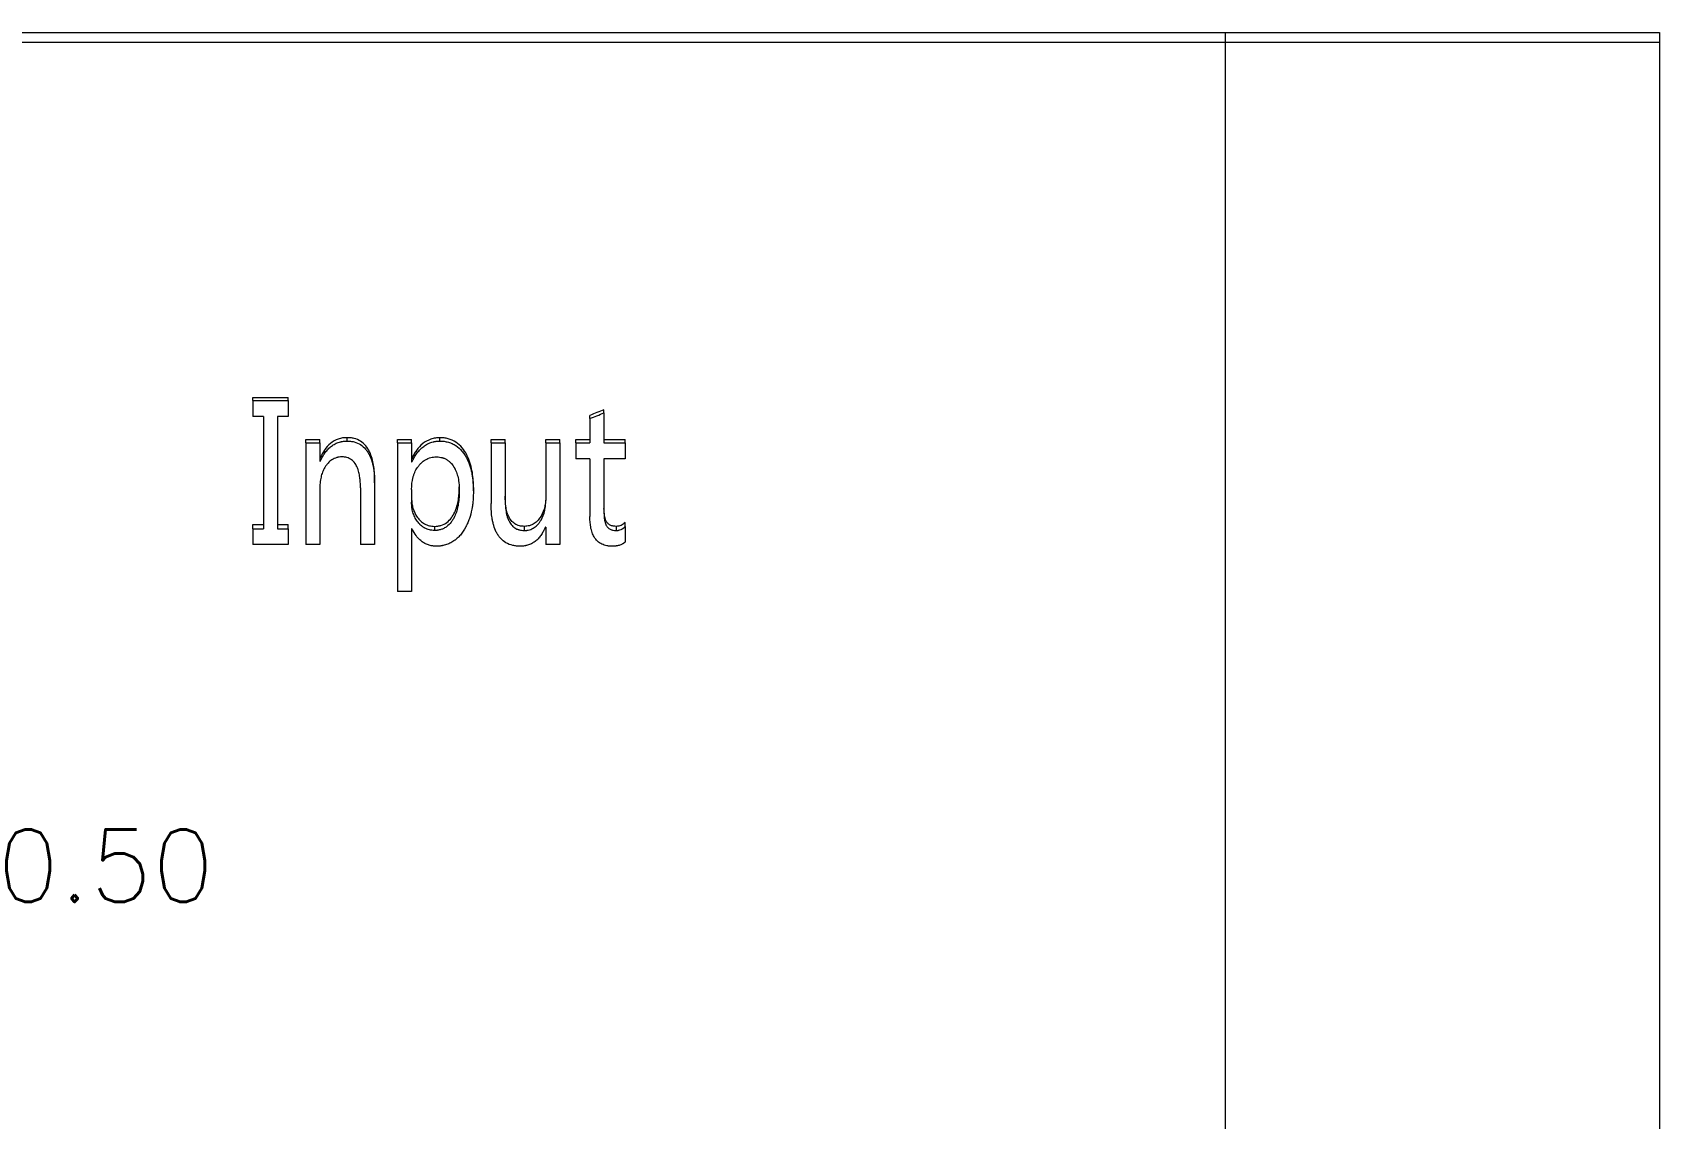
# Model space of a CAD drawing. Header units: inches. Extents: x 1531 to 2581, y 452 to 704.
# Drawn here: x 1697.32 to 1719.81, y 583.52 to 598.52 of the extents above; entities that cross this region are included whole.
import ezdxf

# ---------------------------------------------------------------- set-up
doc = ezdxf.new("R2010")
doc.units = ezdxf.units.IN
doc.header["$LTSCALE"] = 15
doc.styles.get("Standard").update_dxf_attribs({"font": 'txt', "bigfont": 'gbcbig.shx'})
doc.dimstyles.new('1.5', dxfattribs={"dimtxt": 1, "dimasz": 0.3, "dimexe": 0.18, "dimexo": 0.0625, "dimgap": 0.09, "dimtad": 0, "dimtih": 1, "dimtoh": 1, "dimzin": 0, "dimdsep": 46, "dimtxsty": 'Standard', "dimcen": 0, "dimadec": 0, "dimazin": 2, "dimtfac": 1, "dimtofl": 0, "dimtmove": 0, "dimatfit": 3, "dimfxl": 1, "dimtolj": 1, "dimtzin": 0, "dimarcsym": 0})

# ---------------------------------------------------------------- blocks, each defined once
blk = doc.blocks.new('*D217')
at = {"color": 0, "lineweight": -2}
for p, q in [((1695.81, 586.523), (1695.81, 587.192)), ((1696.31, 586.523), (1696.31, 587.192)), ((1695.51, 587.012), (1695.21, 587.012)), ((1696.61, 587.012), (1696.91, 587.012))]:
    blk.add_line(p, q, dxfattribs=at)
at = {"color": 0}
for points in [[(1695.51, 587.062), (1695.51, 586.962), (1695.81, 587.012)], [(1696.61, 587.062), (1696.61, 586.962), (1696.31, 587.012)]]:
    blk.add_solid(points, dxfattribs=at)
at = {"layer": 'Defpoints', "color": 0}
for p in [(1696.31, 587.012), (1695.81, 586.46), (1696.31, 586.46)]:
    blk.add_point(p, dxfattribs=at)
at = {"color": 0, "insert": (1698.333, 587.012), "char_height": 1, "attachment_point": 5}
blk.add_mtext('\\A1;0.50', dxfattribs=at)

msp = doc.modelspace()

# ---------------------------------------------------------------- linework, layer by layer
at = {"color": 7, "linetype": 'Continuous', "lineweight": 15}
for p, q in [((1678.31, 598.52), (1713.81, 598.52)), ((1713.81, 598.388), (1713.81, 598.52)), ((1713.81, 598.52), (1719.81, 598.52)), ((1719.81, 598.52), (1719.81, 598.388)), ((1678.31, 598.388), (1713.81, 598.388)), ((1713.81, 570.642), (1713.81, 598.388)), ((1713.81, 598.388), (1719.81, 598.388)), ((1719.81, 598.388), (1719.81, 578.388)), ((1700.368, 593.479), (1700.855, 593.479)), ((1700.368, 593.437), (1700.368, 593.479)), ((1700.855, 593.437), (1700.855, 593.479)), ((1700.368, 593.437), (1700.855, 593.437)), ((1700.368, 593.437), (1700.368, 593.218)), ((1700.514, 593.218), (1700.368, 593.218)), ((1700.514, 593.218), (1700.514, 591.666)), ((1700.855, 593.218), (1700.709, 593.218)), ((1700.709, 593.218), (1700.709, 591.666)), ((1700.855, 593.437), (1700.855, 593.218)), ((1705.026, 593.188), (1705.026, 593.232)), ((1705.221, 593.266), (1705.221, 593.31)), ((1705.221, 593.266), (1705.221, 592.853)), ((1705.026, 593.188), (1705.026, 592.853)), ((1701.099, 592.9), (1701.294, 592.9)), ((1701.099, 592.853), (1701.099, 592.9)), ((1701.099, 592.853), (1701.099, 591.449)), ((1701.099, 592.853), (1701.294, 592.853)), ((1701.294, 592.853), (1701.294, 592.9)), ((1701.294, 592.853), (1701.294, 592.598)), ((1701.67, 592.877), (1701.67, 592.924)), ((1702.368, 592.9), (1702.563, 592.9)), ((1702.368, 592.853), (1702.368, 592.9)), ((1702.368, 592.853), (1702.368, 590.799)), ((1702.368, 592.853), (1702.563, 592.853)), ((1702.563, 592.853), (1702.563, 592.9)), ((1702.563, 592.853), (1702.563, 592.588)), ((1702.954, 592.877), (1702.954, 592.924)), ((1703.66, 592.9), (1703.855, 592.9)), ((1703.66, 592.853), (1703.66, 592.9)), ((1703.66, 592.853), (1703.855, 592.853)), ((1703.66, 592.853), (1703.66, 592.016)), ((1703.855, 592.853), (1703.855, 592.9)), ((1703.855, 592.853), (1703.855, 592.062)), ((1704.416, 592.9), (1704.611, 592.9)), ((1704.416, 592.853), (1704.416, 592.9)), ((1704.416, 592.853), (1704.611, 592.853)), ((1704.416, 592.853), (1704.416, 592.057)), ((1704.611, 592.853), (1704.611, 592.9)), ((1704.611, 592.853), (1704.611, 591.449)), ((1704.831, 592.9), (1705.026, 592.9)), ((1704.831, 592.853), (1704.831, 592.9)), ((1704.831, 592.853), (1704.831, 592.634)), ((1704.831, 592.853), (1705.026, 592.853)), ((1705.221, 592.9), (1705.514, 592.9)), ((1705.221, 592.853), (1705.514, 592.853)), ((1705.514, 592.853), (1705.514, 592.9)), ((1705.514, 592.853), (1705.514, 592.634)), ((1701.294, 592.648), (1701.299, 592.648)), ((1701.294, 592.598), (1701.299, 592.598)), ((1701.299, 592.598), (1701.299, 592.648)), ((1702.563, 592.637), (1702.567, 592.637)), ((1702.563, 592.588), (1702.567, 592.588)), ((1702.567, 592.588), (1702.567, 592.637)), ((1705.026, 592.634), (1704.831, 592.634)), ((1705.026, 592.634), (1705.026, 591.835)), ((1705.514, 592.634), (1705.221, 592.634)), ((1705.221, 592.634), (1705.221, 591.891)), ((1702.051, 592.301), (1702.051, 592.352)), ((1701.294, 592.235), (1701.294, 591.449)), ((1701.855, 592.232), (1701.855, 591.449)), ((1702.051, 592.301), (1702.051, 591.449)), ((1702.562, 592.21), (1702.562, 592.031)), ((1703.416, 592.19), (1703.416, 592.242)), ((1700.368, 591.723), (1700.514, 591.723)), ((1700.368, 591.666), (1700.368, 591.723)), ((1700.368, 591.666), (1700.368, 591.449)), ((1700.368, 591.666), (1700.514, 591.666)), ((1700.709, 591.723), (1700.855, 591.723)), ((1700.709, 591.666), (1700.855, 591.666)), ((1700.855, 591.666), (1700.855, 591.723)), ((1700.855, 591.666), (1700.855, 591.449)), ((1702.563, 591.667), (1702.563, 590.799)), ((1702.567, 591.667), (1702.563, 591.667)), ((1702.878, 591.699), (1702.878, 591.642)), ((1704.121, 591.642), (1704.121, 591.699)), ((1704.416, 591.69), (1704.412, 591.69)), ((1704.416, 591.69), (1704.416, 591.449)), ((1705.392, 591.642), (1705.392, 591.699)), ((1705.514, 591.696), (1705.514, 591.753)), ((1705.514, 591.696), (1705.514, 591.479)), ((1700.855, 591.449), (1700.368, 591.449)), ((1701.294, 591.449), (1701.099, 591.449)), ((1702.051, 591.449), (1701.855, 591.449)), ((1704.611, 591.449), (1704.416, 591.449)), ((1702.563, 590.799), (1702.368, 590.799))]:
    msp.add_line(p, q, dxfattribs=at)
for points in [[(1705.221, 593.31), (1705.156, 593.284), (1705.091, 593.258), (1705.026, 593.232)], [(1705.026, 593.188), (1705.091, 593.214), (1705.156, 593.24), (1705.221, 593.266)]]:
    msp.add_open_spline(points, degree=3, dxfattribs=at)
for points, knots in [([(1701.67, 592.924), (1701.649, 592.923), (1701.608, 592.922), (1701.528, 592.901), (1701.437, 592.849), (1701.355, 592.756), (1701.317, 592.684), (1701.299, 592.648)], [0, 0, 0, 0, 0.125259, 0.250419, 0.499725, 0.749602, 1, 1, 1, 1]), ([(1701.299, 592.598), (1701.31, 592.622), (1701.321, 592.642), (1701.336, 592.669), (1701.341, 592.677), (1701.348, 592.689), (1701.35, 592.692), (1701.354, 592.697), (1701.355, 592.699), (1701.357, 592.702), (1701.358, 592.703), (1701.372, 592.724), (1701.385, 592.74), (1701.405, 592.763), (1701.413, 592.77), (1701.427, 592.784), (1701.433, 592.79), (1701.458, 592.81), (1701.475, 592.822), (1701.502, 592.837), (1701.511, 592.842), (1701.529, 592.85), (1701.538, 592.854), (1701.559, 592.861), (1701.569, 592.864), (1701.584, 592.868), (1701.589, 592.869), (1701.596, 592.871), (1701.599, 592.871), (1701.603, 592.872), (1701.607, 592.872), (1701.622, 592.875), (1701.642, 592.876), (1701.67, 592.877)], [0, 0, 0, 0, 0.125, 0.125, 0.1875, 0.1875, 0.21875, 0.21875, 0.234375, 0.234375, 0.25, 0.25, 0.375, 0.375, 0.4375, 0.4375, 0.5, 0.5, 0.625, 0.625, 0.6875, 0.6875, 0.75, 0.75, 0.8125, 0.8125, 0.84375, 0.84375, 0.859375, 0.859375, 0.875, 0.875, 1, 1, 1, 1]), ([(1702.051, 592.352), (1702.05, 592.384), (1702.049, 592.449), (1702.034, 592.576), (1701.995, 592.733), (1701.89, 592.867), (1701.783, 592.911), (1701.719, 592.923), (1701.686, 592.924), (1701.67, 592.924)], [0, 0, 0, 0, 0.125568, 0.251113, 0.501388, 0.749425, 0.874489, 0.937223, 1, 1, 1, 1]), ([(1701.67, 592.877), (1701.681, 592.877), (1701.69, 592.877), (1701.702, 592.876), (1701.706, 592.876), (1701.711, 592.875), (1701.713, 592.875), (1701.716, 592.875), (1701.717, 592.875), (1701.727, 592.874), (1701.735, 592.873), (1701.751, 592.87), (1701.758, 592.868), (1701.801, 592.857), (1701.831, 592.844), (1701.882, 592.811), (1701.905, 592.79), (1701.936, 592.754), (1701.946, 592.74), (1701.96, 592.719), (1701.964, 592.712), (1701.971, 592.7), (1701.973, 592.696), (1701.977, 592.689), (1701.98, 592.684), (1701.994, 592.655), (1702.005, 592.627), (1702.019, 592.58), (1702.023, 592.564), (1702.028, 592.539), (1702.03, 592.53), (1702.033, 592.517), (1702.034, 592.513), (1702.035, 592.504), (1702.036, 592.498), (1702.039, 592.479), (1702.041, 592.463), (1702.044, 592.439), (1702.045, 592.431), (1702.046, 592.419), (1702.046, 592.414), (1702.047, 592.408), (1702.047, 592.406), (1702.047, 592.402), (1702.047, 592.399), (1702.049, 592.375), (1702.05, 592.342), (1702.051, 592.301)], [0, 0, 0, 0, 0.03125, 0.03125, 0.046875, 0.046875, 0.054688, 0.054688, 0.0625, 0.0625, 0.09375, 0.09375, 0.125, 0.125, 0.25, 0.25, 0.375, 0.375, 0.4375, 0.4375, 0.46875, 0.46875, 0.484375, 0.484375, 0.5, 0.5, 0.625, 0.625, 0.6875, 0.6875, 0.71875, 0.71875, 0.734375, 0.734375, 0.75, 0.75, 0.8125, 0.8125, 0.84375, 0.84375, 0.859375, 0.859375, 0.867188, 0.867188, 0.875, 0.875, 1, 1, 1, 1]), ([(1702.954, 592.924), (1702.933, 592.923), (1702.89, 592.921), (1702.807, 592.9), (1702.711, 592.847), (1702.64, 592.766), (1702.595, 592.695), (1702.576, 592.657), (1702.567, 592.637)], [0, 0, 0, 0, 0.125237, 0.250374, 0.499579, 0.749473, 0.874709, 1, 1, 1, 1]), ([(1702.567, 592.588), (1702.573, 592.601), (1702.579, 592.612), (1702.586, 592.626), (1702.588, 592.631), (1702.591, 592.637), (1702.592, 592.639), (1702.594, 592.642), (1702.595, 592.643), (1702.601, 592.655), (1702.607, 592.664), (1702.618, 592.682), (1702.623, 592.69), (1702.643, 592.718), (1702.657, 592.736), (1702.679, 592.759), (1702.686, 592.767), (1702.701, 592.781), (1702.708, 592.787), (1702.733, 592.808), (1702.751, 592.82), (1702.788, 592.841), (1702.807, 592.849), (1702.839, 592.86), (1702.849, 592.864), (1702.865, 592.867), (1702.87, 592.869), (1702.878, 592.87), (1702.88, 592.871), (1702.885, 592.872), (1702.889, 592.872), (1702.904, 592.874), (1702.926, 592.876), (1702.954, 592.877)], [0, 0, 0, 0, 0.0625, 0.0625, 0.09375, 0.09375, 0.109375, 0.109375, 0.125, 0.125, 0.1875, 0.1875, 0.25, 0.25, 0.375, 0.375, 0.4375, 0.4375, 0.5, 0.5, 0.625, 0.625, 0.75, 0.75, 0.8125, 0.8125, 0.84375, 0.84375, 0.859375, 0.859375, 0.875, 0.875, 1, 1, 1, 1]), ([(1703.416, 592.242), (1703.416, 592.281), (1703.414, 592.357), (1703.394, 592.509), (1703.337, 592.692), (1703.214, 592.85), (1703.089, 592.907), (1703.013, 592.922), (1702.974, 592.923), (1702.954, 592.924)], [0, 0, 0, 0, 0.125501, 0.250974, 0.501139, 0.749618, 0.874547, 0.937258, 1, 1, 1, 1]), ([(1702.954, 592.877), (1702.967, 592.877), (1702.979, 592.876), (1702.993, 592.875), (1702.998, 592.875), (1703.004, 592.875), (1703.006, 592.874), (1703.009, 592.874), (1703.01, 592.874), (1703.031, 592.871), (1703.051, 592.867), (1703.089, 592.857), (1703.107, 592.85), (1703.133, 592.838), (1703.142, 592.834), (1703.158, 592.824), (1703.167, 592.819), (1703.205, 592.793), (1703.232, 592.768), (1703.269, 592.725), (1703.281, 592.709), (1703.298, 592.684), (1703.303, 592.675), (1703.311, 592.662), (1703.314, 592.657), (1703.319, 592.648), (1703.322, 592.643), (1703.34, 592.607), (1703.355, 592.573), (1703.373, 592.518), (1703.378, 592.5), (1703.386, 592.47), (1703.388, 592.46), (1703.392, 592.445), (1703.393, 592.44), (1703.395, 592.43), (1703.396, 592.424), (1703.4, 592.402), (1703.403, 592.384), (1703.407, 592.356), (1703.408, 592.346), (1703.41, 592.331), (1703.41, 592.326), (1703.411, 592.318), (1703.411, 592.316), (1703.411, 592.31), (1703.412, 592.307), (1703.414, 592.277), (1703.416, 592.238), (1703.416, 592.19)], [0, 0, 0, 0, 0.03125, 0.03125, 0.046875, 0.046875, 0.054688, 0.054688, 0.0625, 0.0625, 0.125, 0.125, 0.1875, 0.1875, 0.21875, 0.21875, 0.25, 0.25, 0.375, 0.375, 0.4375, 0.4375, 0.46875, 0.46875, 0.484375, 0.484375, 0.5, 0.5, 0.625, 0.625, 0.6875, 0.6875, 0.71875, 0.71875, 0.734375, 0.734375, 0.75, 0.75, 0.8125, 0.8125, 0.84375, 0.84375, 0.859375, 0.859375, 0.867188, 0.867188, 0.875, 0.875, 1, 1, 1, 1]), ([(1701.599, 592.659), (1701.584, 592.658), (1701.571, 592.657), (1701.553, 592.655), (1701.547, 592.654), (1701.539, 592.652), (1701.537, 592.651), (1701.531, 592.65), (1701.53, 592.65), (1701.502, 592.642), (1701.48, 592.631), (1701.442, 592.606), (1701.424, 592.591), (1701.4, 592.564), (1701.392, 592.555), (1701.377, 592.535), (1701.369, 592.523), (1701.351, 592.492), (1701.34, 592.47), (1701.327, 592.437), (1701.323, 592.425), (1701.315, 592.402), (1701.313, 592.391), (1701.307, 592.366), (1701.305, 592.354), (1701.302, 592.336), (1701.301, 592.33), (1701.3, 592.321), (1701.299, 592.318), (1701.299, 592.313), (1701.298, 592.309), (1701.296, 592.291), (1701.295, 592.267), (1701.294, 592.235)], [0, 0, 0, 0, 0.0625, 0.0625, 0.09375, 0.09375, 0.109375, 0.109375, 0.125, 0.125, 0.25, 0.25, 0.375, 0.375, 0.4375, 0.4375, 0.5, 0.5, 0.625, 0.625, 0.6875, 0.6875, 0.75, 0.75, 0.8125, 0.8125, 0.84375, 0.84375, 0.859375, 0.859375, 0.875, 0.875, 1, 1, 1, 1]), ([(1701.855, 592.232), (1701.855, 592.26), (1701.854, 592.286), (1701.852, 592.32), (1701.851, 592.331), (1701.85, 592.347), (1701.849, 592.352), (1701.848, 592.36), (1701.848, 592.362), (1701.848, 592.367), (1701.847, 592.369), (1701.844, 592.398), (1701.839, 592.422), (1701.831, 592.456), (1701.828, 592.467), (1701.823, 592.483), (1701.821, 592.488), (1701.818, 592.495), (1701.817, 592.498), (1701.815, 592.503), (1701.815, 592.505), (1701.803, 592.532), (1701.794, 592.55), (1701.766, 592.589), (1701.75, 592.605), (1701.712, 592.633), (1701.691, 592.643), (1701.656, 592.653), (1701.645, 592.655), (1701.626, 592.658), (1701.614, 592.658), (1701.599, 592.659)], [0, 0, 0, 0, 0.125, 0.125, 0.1875, 0.1875, 0.21875, 0.21875, 0.234375, 0.234375, 0.25, 0.25, 0.375, 0.375, 0.4375, 0.4375, 0.46875, 0.46875, 0.484375, 0.484375, 0.5, 0.5, 0.625, 0.625, 0.75, 0.75, 0.875, 0.875, 0.9375, 0.9375, 1, 1, 1, 1]), ([(1702.562, 592.21), (1702.563, 592.272), (1702.569, 592.324), (1702.58, 592.369), (1702.581, 592.373), (1702.583, 592.38), (1702.584, 592.383), (1702.587, 592.393), (1702.589, 592.399), (1702.596, 592.418), (1702.6, 592.431), (1702.616, 592.467), (1702.628, 592.489), (1702.645, 592.515), (1702.65, 592.521), (1702.658, 592.533), (1702.662, 592.538), (1702.675, 592.554), (1702.684, 592.563), (1702.712, 592.591), (1702.732, 592.606), (1702.775, 592.632), (1702.801, 592.642), (1702.84, 592.653), (1702.854, 592.655), (1702.874, 592.657), (1702.887, 592.658), (1702.905, 592.659)], [0, 0, 0, 0, 0.25, 0.25, 0.265625, 0.265625, 0.28125, 0.28125, 0.3125, 0.3125, 0.375, 0.375, 0.5, 0.5, 0.53125, 0.53125, 0.5625, 0.5625, 0.625, 0.625, 0.75, 0.75, 0.875, 0.875, 0.9375, 0.9375, 1, 1, 1, 1]), ([(1702.905, 592.659), (1702.937, 592.658), (1702.963, 592.654), (1702.986, 592.648), (1702.99, 592.647), (1702.996, 592.645), (1702.999, 592.644), (1703.009, 592.64), (1703.015, 592.638), (1703.033, 592.63), (1703.044, 592.623), (1703.066, 592.609), (1703.075, 592.602), (1703.094, 592.585), (1703.103, 592.576), (1703.129, 592.547), (1703.144, 592.524), (1703.16, 592.495), (1703.161, 592.493), (1703.164, 592.488), (1703.165, 592.485), (1703.169, 592.477), (1703.172, 592.471), (1703.179, 592.454), (1703.184, 592.442), (1703.196, 592.405), (1703.203, 592.378), (1703.209, 592.346), (1703.209, 592.344), (1703.21, 592.338), (1703.211, 592.335), (1703.212, 592.327), (1703.213, 592.321), (1703.215, 592.303), (1703.217, 592.29), (1703.22, 592.251), (1703.221, 592.223), (1703.221, 592.192)], [0, 0, 0, 0, 0.125, 0.125, 0.140625, 0.140625, 0.15625, 0.15625, 0.1875, 0.1875, 0.25, 0.25, 0.3125, 0.3125, 0.375, 0.375, 0.5, 0.5, 0.515625, 0.515625, 0.53125, 0.53125, 0.5625, 0.5625, 0.625, 0.625, 0.75, 0.75, 0.765625, 0.765625, 0.78125, 0.78125, 0.8125, 0.8125, 0.875, 0.875, 1, 1, 1, 1]), ([(1702.878, 591.699), (1702.893, 591.7), (1702.923, 591.701), (1702.983, 591.714), (1703.079, 591.763), (1703.168, 591.891), (1703.206, 592.036), (1703.22, 592.155), (1703.221, 592.215), (1703.221, 592.245)], [0, 0, 0, 0, 0.0627185, 0.1254057, 0.2502924, 0.4988548, 0.7490613, 0.8745169, 1, 1, 1, 1]), ([(1703.221, 592.192), (1703.221, 592.153), (1703.22, 592.123), (1703.218, 592.1), (1703.218, 592.098), (1703.218, 592.094), (1703.217, 592.092), (1703.217, 592.086), (1703.217, 592.083), (1703.216, 592.071), (1703.215, 592.064), (1703.212, 592.041), (1703.21, 592.026), (1703.207, 592.005), (1703.205, 591.995), (1703.202, 591.979), (1703.2, 591.971), (1703.195, 591.948), (1703.191, 591.933), (1703.179, 591.889), (1703.169, 591.863), (1703.156, 591.835), (1703.154, 591.831), (1703.15, 591.823), (1703.148, 591.819), (1703.142, 591.808), (1703.138, 591.801), (1703.126, 591.781), (1703.117, 591.768), (1703.09, 591.732), (1703.07, 591.712), (1703.043, 591.692), (1703.035, 591.687), (1703.022, 591.679), (1703.016, 591.675), (1702.996, 591.665), (1702.982, 591.659), (1702.953, 591.65), (1702.938, 591.647), (1702.919, 591.644), (1702.918, 591.644), (1702.911, 591.644), (1702.908, 591.643), (1702.896, 591.643), (1702.888, 591.642), (1702.878, 591.642)], [0, 0, 0, 0, 0.125, 0.125, 0.132812, 0.132812, 0.140625, 0.140625, 0.15625, 0.15625, 0.1875, 0.1875, 0.25, 0.25, 0.28125, 0.28125, 0.3125, 0.3125, 0.375, 0.375, 0.5, 0.5, 0.515625, 0.515625, 0.53125, 0.53125, 0.5625, 0.5625, 0.625, 0.625, 0.75, 0.75, 0.78125, 0.78125, 0.8125, 0.8125, 0.875, 0.875, 0.9375, 0.9375, 0.953125, 0.953125, 0.96875, 0.96875, 1, 1, 1, 1]), ([(1703.416, 592.19), (1703.416, 592.163), (1703.415, 592.138), (1703.414, 592.106), (1703.413, 592.096), (1703.413, 592.082), (1703.412, 592.078), (1703.412, 592.071), (1703.412, 592.069), (1703.411, 592.065), (1703.411, 592.064), (1703.409, 592.038), (1703.407, 592.016), (1703.403, 591.984), (1703.401, 591.974), (1703.399, 591.959), (1703.398, 591.954), (1703.396, 591.944), (1703.395, 591.94), (1703.386, 591.889), (1703.374, 591.846), (1703.354, 591.786), (1703.346, 591.766), (1703.334, 591.738), (1703.33, 591.728), (1703.323, 591.714), (1703.321, 591.71), (1703.316, 591.701), (1703.314, 591.697), (1703.289, 591.649), (1703.264, 591.612), (1703.222, 591.563), (1703.208, 591.548), (1703.186, 591.528), (1703.178, 591.521), (1703.166, 591.512), (1703.162, 591.509), (1703.154, 591.503), (1703.151, 591.5), (1703.128, 591.485), (1703.11, 591.474), (1703.071, 591.456), (1703.051, 591.448), (1703.019, 591.439), (1703.009, 591.436), (1702.993, 591.433), (1702.988, 591.432), (1702.98, 591.431), (1702.977, 591.43), (1702.972, 591.43), (1702.969, 591.429), (1702.952, 591.427), (1702.931, 591.426), (1702.902, 591.425)], [0, 0, 0, 0, 0.0625, 0.0625, 0.09375, 0.09375, 0.109375, 0.109375, 0.117188, 0.117188, 0.125, 0.125, 0.1875, 0.1875, 0.21875, 0.21875, 0.234375, 0.234375, 0.25, 0.25, 0.375, 0.375, 0.4375, 0.4375, 0.46875, 0.46875, 0.484375, 0.484375, 0.5, 0.5, 0.625, 0.625, 0.6875, 0.6875, 0.71875, 0.71875, 0.734375, 0.734375, 0.75, 0.75, 0.8125, 0.8125, 0.875, 0.875, 0.90625, 0.90625, 0.921875, 0.921875, 0.929688, 0.929688, 0.9375, 0.9375, 1, 1, 1, 1]), ([(1704.121, 591.699), (1704.098, 591.7), (1704.051, 591.703), (1703.986, 591.732), (1703.934, 591.78), (1703.9, 591.839), (1703.877, 591.906), (1703.859, 591.998), (1703.857, 592.069), (1703.855, 592.116)], [0, 0, 0, 0, 0.124921, 0.24966, 0.366669, 0.4993, 0.613597, 0.749643, 1, 1, 1, 1]), ([(1704.416, 592.111), (1704.416, 592.087), (1704.415, 592.041), (1704.4, 591.948), (1704.358, 591.838), (1704.28, 591.744), (1704.204, 591.71), (1704.157, 591.7), (1704.133, 591.7), (1704.121, 591.699)], [0, 0, 0, 0, 0.125443, 0.250871, 0.500819, 0.74962, 0.874587, 0.93728, 1, 1, 1, 1]), ([(1702.562, 592.085), (1702.563, 592.062), (1702.565, 592.016), (1702.583, 591.925), (1702.624, 591.841), (1702.685, 591.772), (1702.741, 591.73), (1702.807, 591.704), (1702.854, 591.701), (1702.878, 591.699)], [0, 0, 0, 0, 0.128186, 0.25047, 0.499905, 0.62501, 0.749984, 0.874938, 1, 1, 1, 1]), ([(1702.878, 591.642), (1702.85, 591.643), (1702.827, 591.645), (1702.798, 591.652), (1702.787, 591.656), (1702.765, 591.664), (1702.754, 591.67), (1702.74, 591.677), (1702.739, 591.678), (1702.734, 591.681), (1702.732, 591.682), (1702.725, 591.686), (1702.72, 591.69), (1702.706, 591.7), (1702.697, 591.708), (1702.684, 591.719), (1702.683, 591.72), (1702.679, 591.724), (1702.677, 591.726), (1702.671, 591.732), (1702.667, 591.737), (1702.655, 591.75), (1702.648, 591.759), (1702.626, 591.789), (1702.615, 591.808), (1702.595, 591.85), (1702.587, 591.871), (1702.577, 591.905), (1702.574, 591.915), (1702.571, 591.932), (1702.57, 591.938), (1702.568, 591.95), (1702.567, 591.955), (1702.564, 591.98), (1702.563, 592.004), (1702.562, 592.031)], [0, 0, 0, 0, 0.125, 0.125, 0.1875, 0.1875, 0.25, 0.25, 0.265625, 0.265625, 0.28125, 0.28125, 0.3125, 0.3125, 0.375, 0.375, 0.390625, 0.390625, 0.40625, 0.40625, 0.4375, 0.4375, 0.5, 0.5, 0.625, 0.625, 0.75, 0.75, 0.8125, 0.8125, 0.84375, 0.84375, 0.875, 0.875, 1, 1, 1, 1]), ([(1704.063, 591.425), (1704.052, 591.425), (1704.042, 591.425), (1704.029, 591.426), (1704.025, 591.426), (1704.018, 591.427), (1704.016, 591.427), (1703.996, 591.429), (1703.979, 591.432), (1703.927, 591.443), (1703.895, 591.456), (1703.838, 591.489), (1703.813, 591.509), (1703.779, 591.547), (1703.769, 591.56), (1703.754, 591.582), (1703.75, 591.589), (1703.743, 591.601), (1703.741, 591.605), (1703.737, 591.613), (1703.734, 591.617), (1703.719, 591.649), (1703.707, 591.679), (1703.693, 591.727), (1703.688, 591.744), (1703.683, 591.77), (1703.681, 591.778), (1703.678, 591.792), (1703.677, 591.796), (1703.676, 591.805), (1703.675, 591.811), (1703.666, 591.871), (1703.661, 591.938), (1703.66, 592.016)], [0, 0, 0, 0, 0.03125, 0.03125, 0.046875, 0.046875, 0.0625, 0.0625, 0.125, 0.125, 0.25, 0.25, 0.375, 0.375, 0.4375, 0.4375, 0.46875, 0.46875, 0.484375, 0.484375, 0.5, 0.5, 0.625, 0.625, 0.6875, 0.6875, 0.71875, 0.71875, 0.734375, 0.734375, 0.75, 0.75, 1, 1, 1, 1]), ([(1703.855, 592.062), (1703.856, 592.033), (1703.857, 592.007), (1703.859, 591.972), (1703.86, 591.961), (1703.861, 591.946), (1703.862, 591.941), (1703.863, 591.934), (1703.863, 591.931), (1703.864, 591.928), (1703.864, 591.927), (1703.864, 591.924), (1703.864, 591.924), (1703.868, 591.895), (1703.873, 591.87), (1703.882, 591.836), (1703.886, 591.825), (1703.891, 591.81), (1703.893, 591.805), (1703.896, 591.798), (1703.897, 591.796), (1703.899, 591.791), (1703.899, 591.79), (1703.912, 591.763), (1703.924, 591.741), (1703.946, 591.714), (1703.954, 591.706), (1703.966, 591.695), (1703.97, 591.691), (1703.978, 591.685), (1703.982, 591.682), (1703.997, 591.672), (1704.008, 591.667), (1704.024, 591.659), (1704.029, 591.657), (1704.037, 591.654), (1704.04, 591.653), (1704.046, 591.652), (1704.049, 591.651), (1704.07, 591.645), (1704.093, 591.642), (1704.121, 591.642)], [0, 0, 0, 0, 0.125, 0.125, 0.1875, 0.1875, 0.21875, 0.21875, 0.234375, 0.234375, 0.242188, 0.242188, 0.25, 0.25, 0.375, 0.375, 0.4375, 0.4375, 0.46875, 0.46875, 0.484375, 0.484375, 0.5, 0.5, 0.625, 0.625, 0.6875, 0.6875, 0.71875, 0.71875, 0.75, 0.75, 0.8125, 0.8125, 0.84375, 0.84375, 0.859375, 0.859375, 0.875, 0.875, 1, 1, 1, 1]), ([(1704.121, 591.642), (1704.129, 591.642), (1704.136, 591.642), (1704.145, 591.643), (1704.148, 591.643), (1704.153, 591.644), (1704.154, 591.644), (1704.168, 591.646), (1704.18, 591.648), (1704.203, 591.655), (1704.215, 591.659), (1704.236, 591.668), (1704.247, 591.675), (1704.275, 591.693), (1704.291, 591.707), (1704.315, 591.733), (1704.323, 591.743), (1704.334, 591.758), (1704.337, 591.763), (1704.344, 591.774), (1704.348, 591.78), (1704.375, 591.826), (1704.392, 591.869), (1704.405, 591.928), (1704.407, 591.94), (1704.41, 591.957), (1704.41, 591.963), (1704.412, 591.972), (1704.412, 591.975), (1704.413, 591.981), (1704.413, 591.984), (1704.415, 592.004), (1704.416, 592.027), (1704.416, 592.057)], [0, 0, 0, 0, 0.03125, 0.03125, 0.046875, 0.046875, 0.0625, 0.0625, 0.125, 0.125, 0.1875, 0.1875, 0.25, 0.25, 0.375, 0.375, 0.4375, 0.4375, 0.46875, 0.46875, 0.5, 0.5, 0.75, 0.75, 0.8125, 0.8125, 0.84375, 0.84375, 0.859375, 0.859375, 0.875, 0.875, 1, 1, 1, 1]), ([(1705.392, 591.699), (1705.377, 591.7), (1705.348, 591.701), (1705.306, 591.714), (1705.27, 591.74), (1705.247, 591.776), (1705.234, 591.817), (1705.223, 591.873), (1705.222, 591.918), (1705.221, 591.946)], [0, 0, 0, 0, 0.125175, 0.249971, 0.372714, 0.499342, 0.613708, 0.749663, 1, 1, 1, 1]), ([(1705.221, 591.891), (1705.222, 591.872), (1705.222, 591.856), (1705.223, 591.834), (1705.224, 591.827), (1705.225, 591.818), (1705.225, 591.815), (1705.225, 591.811), (1705.226, 591.81), (1705.226, 591.807), (1705.226, 591.807), (1705.229, 591.788), (1705.232, 591.772), (1705.237, 591.752), (1705.239, 591.745), (1705.242, 591.736), (1705.244, 591.733), (1705.246, 591.727), (1705.247, 591.725), (1705.255, 591.707), (1705.263, 591.695), (1705.282, 591.674), (1705.295, 591.665), (1705.313, 591.656), (1705.319, 591.653), (1705.33, 591.65), (1705.333, 591.649), (1705.339, 591.648), (1705.341, 591.647), (1705.344, 591.646), (1705.347, 591.646), (1705.358, 591.644), (1705.372, 591.643), (1705.392, 591.642)], [0, 0, 0, 0, 0.125, 0.125, 0.1875, 0.1875, 0.21875, 0.21875, 0.234375, 0.234375, 0.25, 0.25, 0.375, 0.375, 0.4375, 0.4375, 0.46875, 0.46875, 0.5, 0.5, 0.625, 0.625, 0.75, 0.75, 0.8125, 0.8125, 0.84375, 0.84375, 0.859375, 0.859375, 0.875, 0.875, 1, 1, 1, 1]), ([(1702.902, 591.425), (1702.89, 591.425), (1702.879, 591.426), (1702.866, 591.427), (1702.861, 591.427), (1702.856, 591.428), (1702.854, 591.428), (1702.85, 591.428), (1702.85, 591.428), (1702.829, 591.431), (1702.811, 591.436), (1702.776, 591.448), (1702.76, 591.455), (1702.728, 591.473), (1702.712, 591.483), (1702.684, 591.505), (1702.671, 591.517), (1702.652, 591.537), (1702.646, 591.544), (1702.637, 591.555), (1702.634, 591.558), (1702.63, 591.564), (1702.628, 591.566), (1702.625, 591.57), (1702.624, 591.572), (1702.607, 591.595), (1702.589, 591.626), (1702.567, 591.667)], [0, 0, 0, 0, 0.0625, 0.0625, 0.09375, 0.09375, 0.109375, 0.109375, 0.125, 0.125, 0.25, 0.25, 0.375, 0.375, 0.5, 0.5, 0.625, 0.625, 0.6875, 0.6875, 0.71875, 0.71875, 0.734375, 0.734375, 0.75, 0.75, 1, 1, 1, 1]), ([(1704.412, 591.69), (1704.407, 591.678), (1704.402, 591.668), (1704.396, 591.655), (1704.394, 591.651), (1704.391, 591.645), (1704.39, 591.644), (1704.389, 591.64), (1704.388, 591.64), (1704.383, 591.629), (1704.378, 591.621), (1704.368, 591.604), (1704.363, 591.596), (1704.345, 591.57), (1704.333, 591.554), (1704.314, 591.532), (1704.307, 591.525), (1704.294, 591.512), (1704.288, 591.507), (1704.264, 591.488), (1704.248, 591.476), (1704.214, 591.457), (1704.198, 591.45), (1704.169, 591.44), (1704.159, 591.437), (1704.145, 591.433), (1704.14, 591.432), (1704.133, 591.431), (1704.131, 591.43), (1704.126, 591.43), (1704.123, 591.429), (1704.109, 591.427), (1704.089, 591.426), (1704.063, 591.425)], [0, 0, 0, 0, 0.0625, 0.0625, 0.09375, 0.09375, 0.109375, 0.109375, 0.125, 0.125, 0.1875, 0.1875, 0.25, 0.25, 0.375, 0.375, 0.4375, 0.4375, 0.5, 0.5, 0.625, 0.625, 0.75, 0.75, 0.8125, 0.8125, 0.84375, 0.84375, 0.859375, 0.859375, 0.875, 0.875, 1, 1, 1, 1]), ([(1705.334, 591.425), (1705.32, 591.425), (1705.307, 591.426), (1705.288, 591.427), (1705.282, 591.428), (1705.274, 591.429), (1705.271, 591.429), (1705.266, 591.43), (1705.264, 591.431), (1705.236, 591.436), (1705.213, 591.443), (1705.17, 591.464), (1705.15, 591.478), (1705.123, 591.503), (1705.115, 591.512), (1705.104, 591.526), (1705.1, 591.531), (1705.093, 591.542), (1705.089, 591.548), (1705.075, 591.571), (1705.066, 591.592), (1705.054, 591.626), (1705.05, 591.638), (1705.045, 591.657), (1705.043, 591.663), (1705.041, 591.673), (1705.04, 591.676), (1705.039, 591.683), (1705.038, 591.687), (1705.031, 591.728), (1705.027, 591.777), (1705.026, 591.835)], [0, 0, 0, 0, 0.0625, 0.0625, 0.09375, 0.09375, 0.109375, 0.109375, 0.125, 0.125, 0.25, 0.25, 0.375, 0.375, 0.4375, 0.4375, 0.46875, 0.46875, 0.5, 0.5, 0.625, 0.625, 0.6875, 0.6875, 0.71875, 0.71875, 0.734375, 0.734375, 0.75, 0.75, 1, 1, 1, 1]), ([(1705.514, 591.753), (1705.506, 591.745), (1705.489, 591.729), (1705.459, 591.712), (1705.426, 591.701), (1705.403, 591.7), (1705.392, 591.699)], [0, 0, 0, 0, 0.250197, 0.500054, 0.749867, 1, 1, 1, 1]), ([(1705.392, 591.642), (1705.399, 591.642), (1705.406, 591.643), (1705.414, 591.644), (1705.417, 591.644), (1705.422, 591.645), (1705.423, 591.645), (1705.436, 591.647), (1705.448, 591.651), (1705.464, 591.658), (1705.469, 591.661), (1705.477, 591.666), (1705.479, 591.667), (1705.484, 591.67), (1705.487, 591.672), (1705.494, 591.678), (1705.503, 591.686), (1705.514, 591.696)], [0, 0, 0, 0, 0.125, 0.125, 0.1875, 0.1875, 0.25, 0.25, 0.5, 0.5, 0.625, 0.625, 0.6875, 0.6875, 0.75, 0.75, 1, 1, 1, 1]), ([(1705.514, 591.479), (1705.505, 591.473), (1705.498, 591.467), (1705.488, 591.461), (1705.485, 591.459), (1705.479, 591.456), (1705.477, 591.455), (1705.467, 591.45), (1705.461, 591.447), (1705.446, 591.441), (1705.437, 591.438), (1705.422, 591.434), (1705.414, 591.432), (1705.402, 591.43), (1705.398, 591.429), (1705.392, 591.429), (1705.39, 591.428), (1705.386, 591.428), (1705.384, 591.427), (1705.372, 591.426), (1705.356, 591.425), (1705.334, 591.425)], [0, 0, 0, 0, 0.125, 0.125, 0.1875, 0.1875, 0.25, 0.25, 0.375, 0.375, 0.5, 0.5, 0.625, 0.625, 0.6875, 0.6875, 0.71875, 0.71875, 0.75, 0.75, 1, 1, 1, 1])]:
    msp.add_open_spline(points, degree=3, knots=knots, dxfattribs=at)

# ---------------------------------------------------------------- dimensions: what is measured, and where the dimension line sits
dim = msp.add_linear_dim(base=(1696.31, 587.012), p1=(1695.81, 586.46), p2=(1696.31, 586.46), dimstyle='1.5')
dim.commit()
dim.dimension.update_dxf_attribs({"geometry": '*D217', "text_midpoint": (1698.333, 587.012)})

doc.saveas('drawing.dxf')
